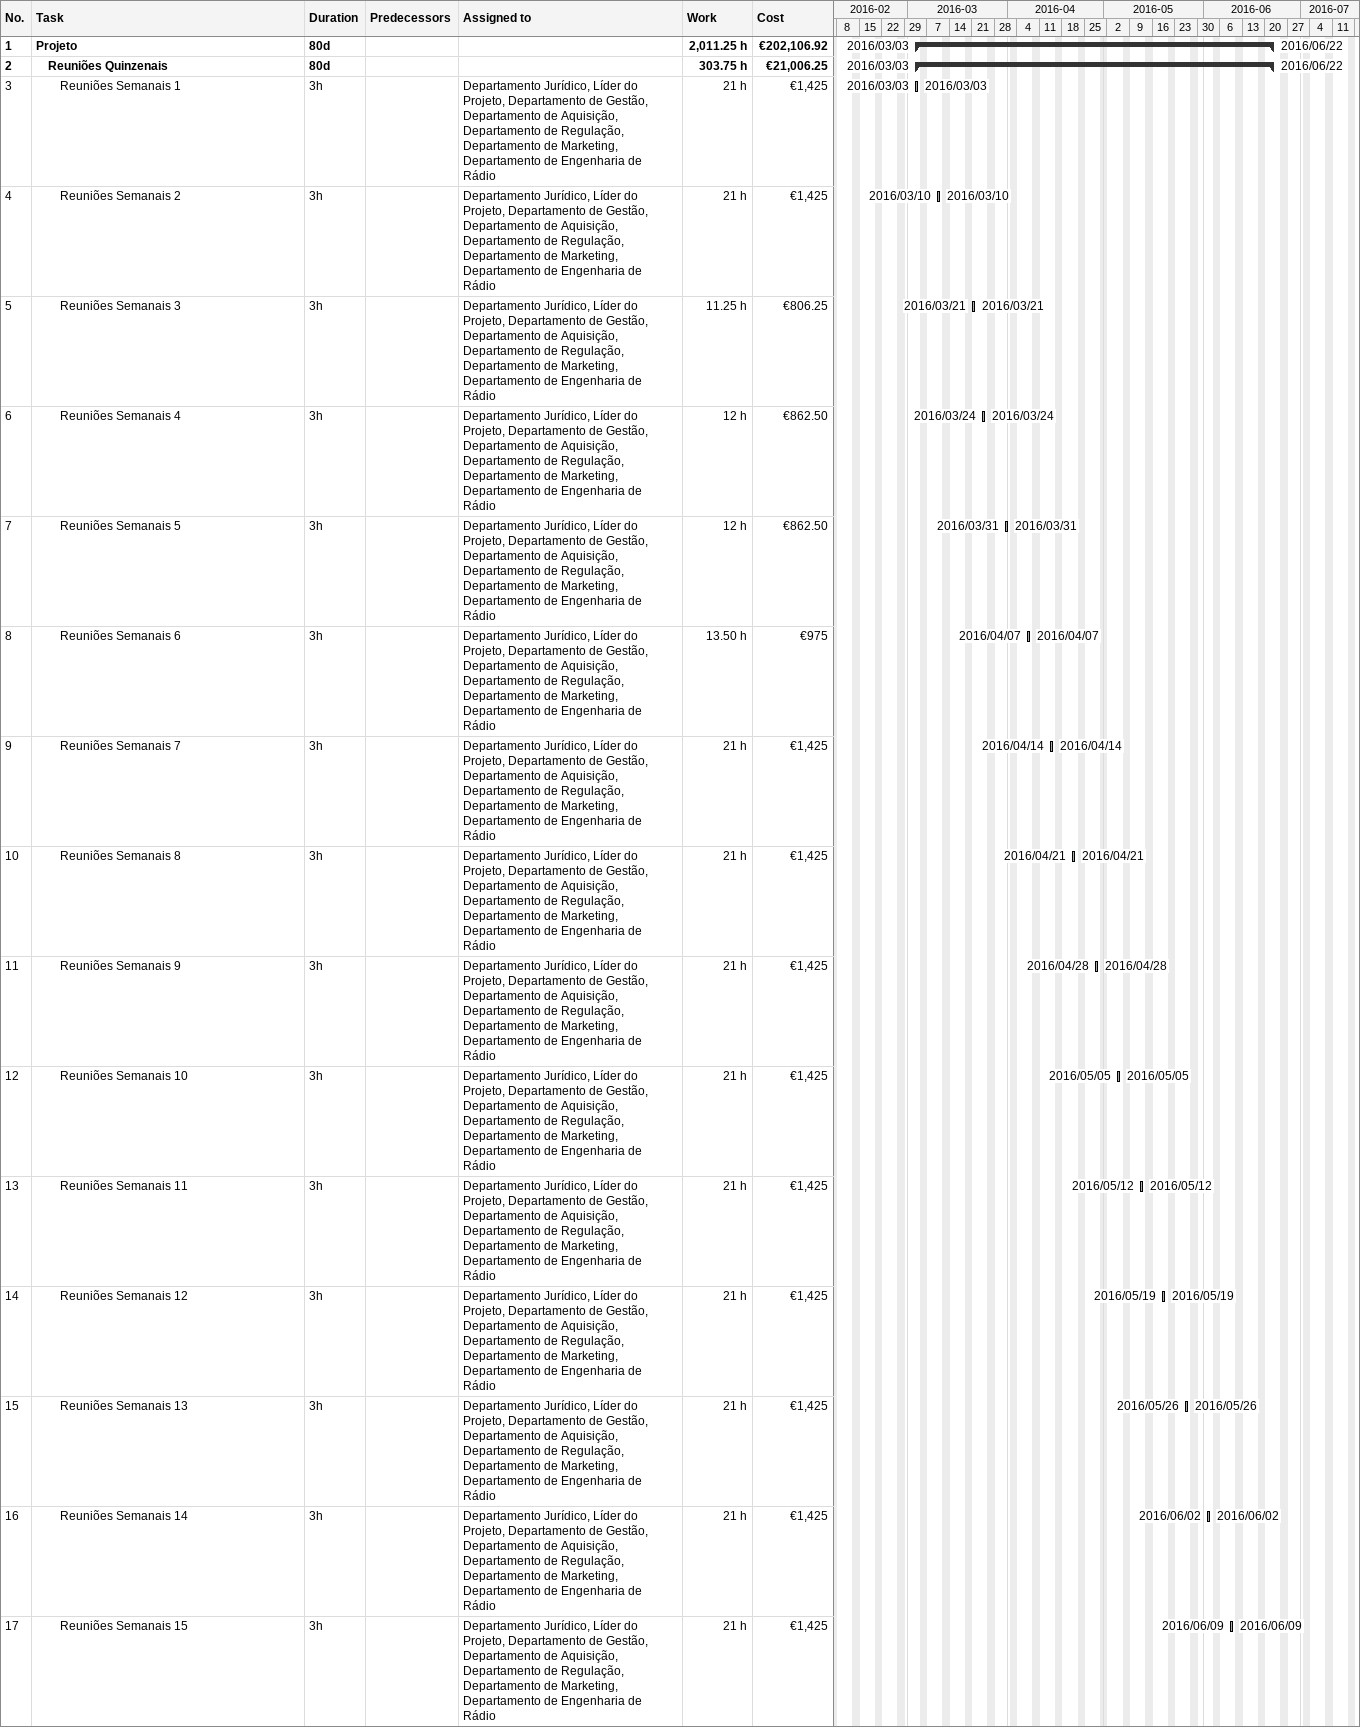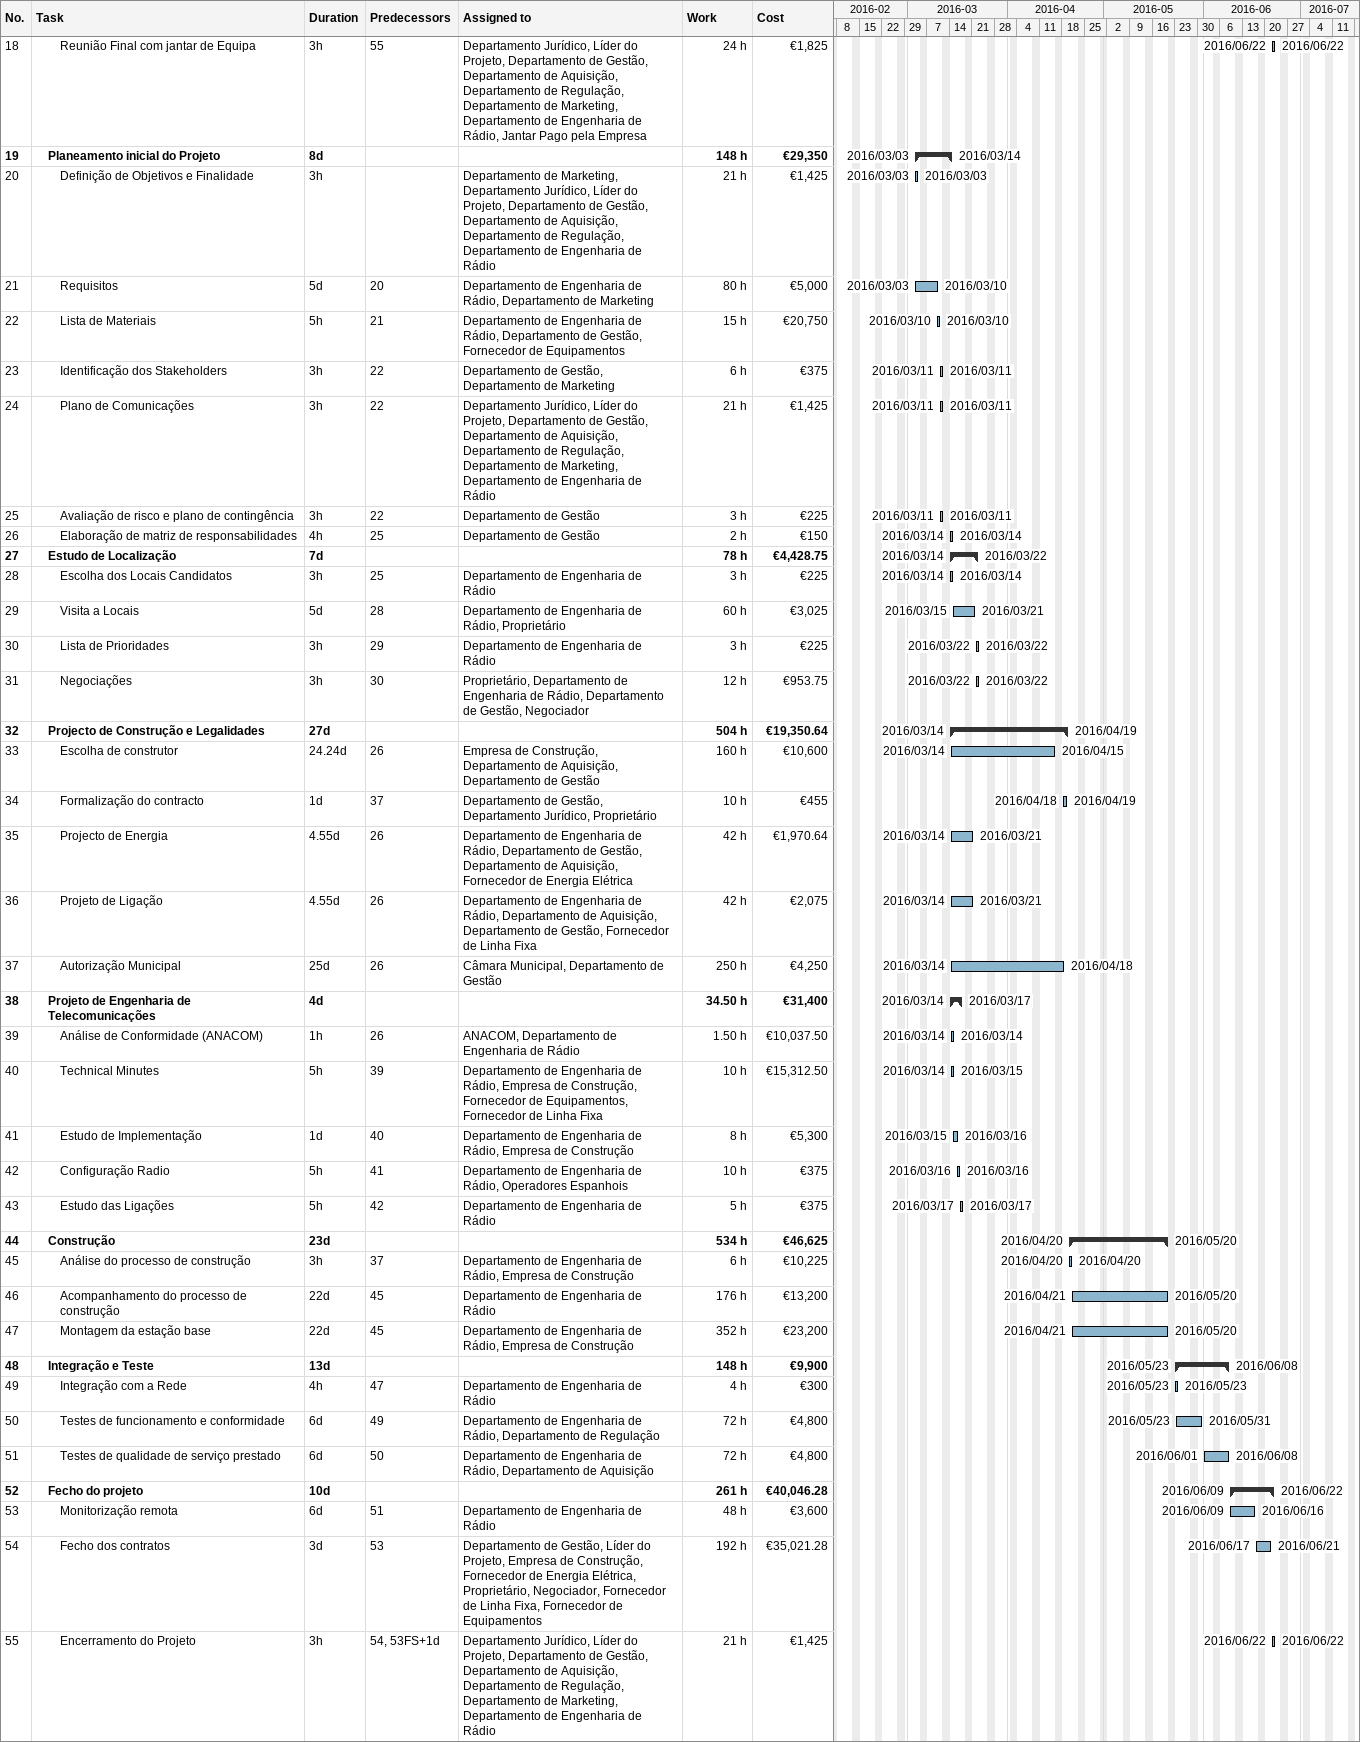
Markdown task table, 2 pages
| ID | Level | Task | Duration | Start | Finish | Predecessors | Resources | Work (h) | Cost (€) |
|---|---|---|---|---|---|---|---|---|---|
| 1 | 1 | **Projeto** | 80d | 2016-03-03 | 2016-06-22 |  |  | 2011.25 | 202106.92 |
| 2 | 2 | **Reuniões Quinzenais** | 80d | 2016-03-03 | 2016-06-22 |  |  | 303.75 | 21006.25 |
| 3 | 3 | Reuniões Semanais 1 | 3h | 2016-03-03 | 2016-03-03 |  | Departamento Jurídico, Líder do Projeto, Departamento de Gestão, Departamento de Aquisição, Departamento de Regulação, Departamento de Marketing, Departamento de Engenharia de Rádio | 21 | 1425 |
| 4 | 3 | Reuniões Semanais 2 | 3h | 2016-03-10 | 2016-03-10 |  | Departamento Jurídico, Líder do Projeto, Departamento de Gestão, Departamento de Aquisição, Departamento de Regulação, Departamento de Marketing, Departamento de Engenharia de Rádio | 21 | 1425 |
| 5 | 3 | Reuniões Semanais 3 | 3h | 2016-03-21 | 2016-03-21 |  | Departamento Jurídico, Líder do Projeto, Departamento de Gestão, Departamento de Aquisição, Departamento de Regulação, Departamento de Marketing, Departamento de Engenharia de Rádio | 11.25 | 806.25 |
| 6 | 3 | Reuniões Semanais 4 | 3h | 2016-03-24 | 2016-03-24 |  | Departamento Jurídico, Líder do Projeto, Departamento de Gestão, Departamento de Aquisição, Departamento de Regulação, Departamento de Marketing, Departamento de Engenharia de Rádio | 12 | 862.50 |
| 7 | 3 | Reuniões Semanais 5 | 3h | 2016-03-31 | 2016-03-31 |  | Departamento Jurídico, Líder do Projeto, Departamento de Gestão, Departamento de Aquisição, Departamento de Regulação, Departamento de Marketing, Departamento de Engenharia de Rádio | 12 | 862.50 |
| 8 | 3 | Reuniões Semanais 6 | 3h | 2016-04-07 | 2016-04-07 |  | Departamento Jurídico, Líder do Projeto, Departamento de Gestão, Departamento de Aquisição, Departamento de Regulação, Departamento de Marketing, Departamento de Engenharia de Rádio | 13.50 | 975 |
| 9 | 3 | Reuniões Semanais 7 | 3h | 2016-04-14 | 2016-04-14 |  | Departamento Jurídico, Líder do Projeto, Departamento de Gestão, Departamento de Aquisição, Departamento de Regulação, Departamento de Marketing, Departamento de Engenharia de Rádio | 21 | 1425 |
| 10 | 3 | Reuniões Semanais 8 | 3h | 2016-04-21 | 2016-04-21 |  | Departamento Jurídico, Líder do Projeto, Departamento de Gestão, Departamento de Aquisição, Departamento de Regulação, Departamento de Marketing, Departamento de Engenharia de Rádio | 21 | 1425 |
| 11 | 3 | Reuniões Semanais 9 | 3h | 2016-04-28 | 2016-04-28 |  | Departamento Jurídico, Líder do Projeto, Departamento de Gestão, Departamento de Aquisição, Departamento de Regulação, Departamento de Marketing, Departamento de Engenharia de Rádio | 21 | 1425 |
| 12 | 3 | Reuniões Semanais 10 | 3h | 2016-05-05 | 2016-05-05 |  | Departamento Jurídico, Líder do Projeto, Departamento de Gestão, Departamento de Aquisição, Departamento de Regulação, Departamento de Marketing, Departamento de Engenharia de Rádio | 21 | 1425 |
| 13 | 3 | Reuniões Semanais 11 | 3h | 2016-05-12 | 2016-05-12 |  | Departamento Jurídico, Líder do Projeto, Departamento de Gestão, Departamento de Aquisição, Departamento de Regulação, Departamento de Marketing, Departamento de Engenharia de Rádio | 21 | 1425 |
| 14 | 3 | Reuniões Semanais 12 | 3h | 2016-05-19 | 2016-05-19 |  | Departamento Jurídico, Líder do Projeto, Departamento de Gestão, Departamento de Aquisição, Departamento de Regulação, Departamento de Marketing, Departamento de Engenharia de Rádio | 21 | 1425 |
| 15 | 3 | Reuniões Semanais 13 | 3h | 2016-05-26 | 2016-05-26 |  | Departamento Jurídico, Líder do Projeto, Departamento de Gestão, Departamento de Aquisição, Departamento de Regulação, Departamento de Marketing, Departamento de Engenharia de Rádio | 21 | 1425 |
| 16 | 3 | Reuniões Semanais 14 | 3h | 2016-06-02 | 2016-06-02 |  | Departamento Jurídico, Líder do Projeto, Departamento de Gestão, Departamento de Aquisição, Departamento de Regulação, Departamento de Marketing, Departamento de Engenharia de Rádio | 21 | 1425 |
| 17 | 3 | Reuniões Semanais 15 | 3h | 2016-06-09 | 2016-06-09 |  | Departamento Jurídico, Líder do Projeto, Departamento de Gestão, Departamento de Aquisição, Departamento de Regulação, Departamento de Marketing, Departamento de Engenharia de Rádio | 21 | 1425 |
| 18 | 3 | Reunião Final com jantar de Equipa | 3h | 2016-06-22 | 2016-06-22 | 55 | Departamento Jurídico, Líder do Projeto, Departamento de Gestão, Departamento de Aquisição, Departamento de Regulação, Departamento de Marketing, Departamento de Engenharia de Rádio, Jantar Pago pela Empresa | 24 | 1825 |
| 19 | 2 | **Planeamento inicial do Projeto** | 8d | 2016-03-03 | 2016-03-14 |  |  | 148 | 29350 |
| 20 | 3 | Definição de Objetivos e Finalidade | 3h | 2016-03-03 | 2016-03-03 |  | Departamento de Marketing, Departamento Jurídico, Líder do Projeto, Departamento de Gestão, Departamento de Aquisição, Departamento de Regulação, Departamento de Engenharia de Rádio | 21 | 1425 |
| 21 | 3 | Requisitos | 5d | 2016-03-03 | 2016-03-10 | 20 | Departamento de Engenharia de Rádio, Departamento de Marketing | 80 | 5000 |
| 22 | 3 | Lista de Materiais | 5h | 2016-03-10 | 2016-03-10 | 21 | Departamento de Engenharia de Rádio, Departamento de Gestão, Fornecedor de Equipamentos | 15 | 20750 |
| 23 | 3 | Identificação dos Stakeholders | 3h | 2016-03-11 | 2016-03-11 | 22 | Departamento de Gestão, Departamento de Marketing | 6 | 375 |
| 24 | 3 | Plano de Comunicações | 3h | 2016-03-11 | 2016-03-11 | 22 | Departamento Jurídico, Líder do Projeto, Departamento de Gestão, Departamento de Aquisição, Departamento de Regulação, Departamento de Marketing, Departamento de Engenharia de Rádio | 21 | 1425 |
| 25 | 3 | Avaliação de risco e plano de contingência | 3h | 2016-03-11 | 2016-03-11 | 22 | Departamento de Gestão | 3 | 225 |
| 26 | 3 | Elaboração de matriz de responsabilidades | 4h | 2016-03-14 | 2016-03-14 | 25 | Departamento de Gestão | 2 | 150 |
| 27 | 2 | **Estudo de Localização** | 7d | 2016-03-14 | 2016-03-22 |  |  | 78 | 4428.75 |
| 28 | 3 | Escolha dos Locais Candidatos | 3h | 2016-03-14 | 2016-03-14 | 25 | Departamento de Engenharia de Rádio | 3 | 225 |
| 29 | 3 | Visita a Locais | 5d | 2016-03-15 | 2016-03-21 | 28 | Departamento de Engenharia de Rádio, Proprietário | 60 | 3025 |
| 30 | 3 | Lista de Prioridades | 3h | 2016-03-22 | 2016-03-22 | 29 | Departamento de Engenharia de Rádio | 3 | 225 |
| 31 | 3 | Negociações | 3h | 2016-03-22 | 2016-03-22 | 30 | Proprietário, Departamento de Engenharia de Rádio, Departamento de Gestão, Negociador | 12 | 953.75 |
| 32 | 2 | **Projecto de Construção e Legalidades** | 27d | 2016-03-14 | 2016-04-19 |  |  | 504 | 19350.64 |
| 33 | 3 | Escolha de construtor | 24.24d | 2016-03-14 | 2016-04-15 | 26 | Empresa de Construção, Departamento de Aquisição, Departamento de Gestão | 160 | 10600 |
| 34 | 3 | Formalização do contracto | 1d | 2016-04-18 | 2016-04-19 | 37 | Departamento de Gestão, Departamento Jurídico, Proprietário | 10 | 455 |
| 35 | 3 | Projecto de Energia | 4.55d | 2016-03-14 | 2016-03-21 | 26 | Departamento de Engenharia de Rádio, Departamento de Gestão, Departamento de Aquisição, Fornecedor de Energia Elétrica | 42 | 1970.64 |
| 36 | 3 | Projeto de Ligação | 4.55d | 2016-03-14 | 2016-03-21 | 26 | Departamento de Engenharia de Rádio, Departamento de Aquisição, Departamento de Gestão, Fornecedor de Linha Fixa | 42 | 2075 |
| 37 | 3 | Autorização Municipal | 25d | 2016-03-14 | 2016-04-18 | 26 | Câmara Municipal, Departamento de Gestão | 250 | 4250 |
| 38 | 2 | **Projeto de Engenharia de Telecomunicações** | 4d | 2016-03-14 | 2016-03-17 |  |  | 34.50 | 31400 |
| 39 | 3 | Análise de Conformidade (ANACOM) | 1h | 2016-03-14 | 2016-03-14 | 26 | ANACOM, Departamento de Engenharia de Rádio | 1.50 | 10037.50 |
| 40 | 3 | Technical Minutes | 5h | 2016-03-14 | 2016-03-15 | 39 | Departamento de Engenharia de Rádio, Empresa de Construção, Fornecedor de Equipamentos, Fornecedor de Linha Fixa | 10 | 15312.50 |
| 41 | 3 | Estudo de Implementação | 1d | 2016-03-15 | 2016-03-16 | 40 | Departamento de Engenharia de Rádio, Empresa de Construção | 8 | 5300 |
| 42 | 3 | Configuração Radio | 5h | 2016-03-16 | 2016-03-16 | 41 | Departamento de Engenharia de Rádio, Operadores Espanhois | 10 | 375 |
| 43 | 3 | Estudo das Ligações | 5h | 2016-03-17 | 2016-03-17 | 42 | Departamento de Engenharia de Rádio | 5 | 375 |
| 44 | 2 | **Construção** | 23d | 2016-04-20 | 2016-05-20 |  |  | 534 | 46625 |
| 45 | 3 | Análise do processo de construção | 3h | 2016-04-20 | 2016-04-20 | 37 | Departamento de Engenharia de Rádio, Empresa de Construção | 6 | 10225 |
| 46 | 3 | Acompanhamento do processo de construção | 22d | 2016-04-21 | 2016-05-20 | 45 | Departamento de Engenharia de Rádio | 176 | 13200 |
| 47 | 3 | Montagem da estação base | 22d | 2016-04-21 | 2016-05-20 | 45 | Departamento de Engenharia de Rádio, Empresa de Construção | 352 | 23200 |
| 48 | 2 | **Integração e Teste** | 13d | 2016-05-23 | 2016-06-08 |  |  | 148 | 9900 |
| 49 | 3 | Integração com a Rede | 4h | 2016-05-23 | 2016-05-23 | 47 | Departamento de Engenharia de Rádio | 4 | 300 |
| 50 | 3 | Testes de funcionamento e conformidade | 6d | 2016-05-23 | 2016-05-31 | 49 | Departamento de Engenharia de Rádio, Departamento de Regulação | 72 | 4800 |
| 51 | 3 | Testes de qualidade de serviço prestado | 6d | 2016-06-01 | 2016-06-08 | 50 | Departamento de Engenharia de Rádio, Departamento de Aquisição | 72 | 4800 |
| 52 | 2 | **Fecho do projeto** | 10d | 2016-06-09 | 2016-06-22 |  |  | 261 | 40046.28 |
| 53 | 3 | Monitorização remota | 6d | 2016-06-09 | 2016-06-16 | 51 | Departamento de Engenharia de Rádio | 48 | 3600 |
| 54 | 3 | Fecho dos contratos | 3d | 2016-06-17 | 2016-06-21 | 53 | Departamento de Gestão, Líder do Projeto, Empresa de Construção, Fornecedor de Energia Elétrica, Proprietário, Negociador, Fornecedor de Linha Fixa, Fornecedor de Equipamentos | 192 | 35021.28 |
| 55 | 3 | Encerramento do Projeto | 3h | 2016-06-22 | 2016-06-22 | 54, 53FS+1d | Departamento Jurídico, Líder do Projeto, Departamento de Gestão, Departamento de Aquisição, Departamento de Regulação, Departamento de Marketing, Departamento de Engenharia de Rádio | 21 | 1425 |
